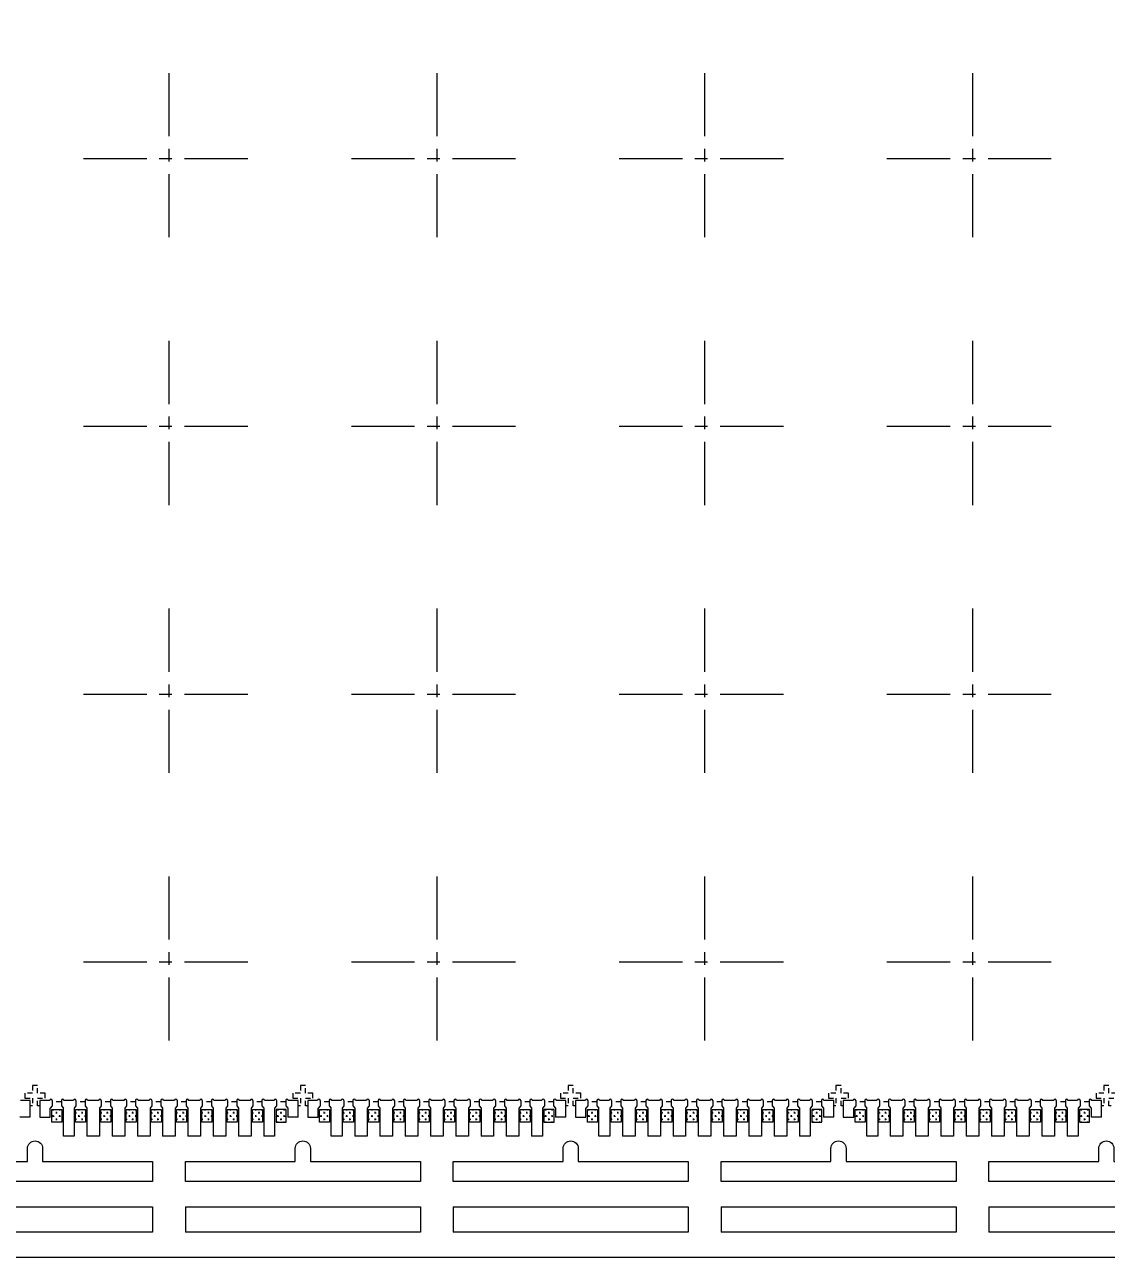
# Model space of a CAD drawing. Header units: millimetres. Extents: x 4544 to 5081, y 1539 to 1788.
# Drawn here: x 4921.99 to 4943.4, y 1685.62 to 1710.02 of the extents above; entities that cross this region are included whole.
import ezdxf

# ---------------------------------------------------------------- set-up
doc = ezdxf.new("R2010")
doc.units = ezdxf.units.MM
doc.linetypes.add('CENTER', pattern=[2, 1.25, -0.25, 0.25, -0.25])
doc.linetypes.add('HIDDEN', pattern=[0.375, 0.25, -0.125])
for name, color, linetype in [('1D', 4, 'Continuous'), ('2D', 4, 'Continuous'), ('PKG', 2, 'Continuous'), ('PLATING', 3, 'Continuous'), ('中心线', 1, 'CENTER')]:
    doc.layers.add(name, color=color, linetype=linetype)
pattern_1 = [(0, (379.11542, 12.401424), (0.0635, 0.0635), [0.03175, -0.09525]), (90, (379.131296, 12.38555), (-0.0635, 0.0635), [0.03175, -0.09525])]
pattern_2 = [(0, (384.41542, 12.401424), (0.0635, 0.0635), [0.03175, -0.09525]), (90, (384.431296, 12.38555), (-0.0635, 0.0635), [0.03175, -0.09525])]
pattern_3 = [(0, (389.71542, 12.401424), (0.0635, 0.0635), [0.03175, -0.09525]), (90, (389.731296, 12.38555), (-0.0635, 0.0635), [0.03175, -0.09525])]
pattern_4 = [(0, (395.01542, 12.401424), (0.0635, 0.0635), [0.03175, -0.09525]), (90, (395.031296, 12.38555), (-0.0635, 0.0635), [0.03175, -0.09525])]

msp = doc.modelspace()

# ---------------------------------------------------------------- hatches: boundary and pattern name
at = {"layer": 'PLATING', "lineweight": 5}
h = msp.add_hatch(dxfattribs=at)
h.set_pattern_fill('CROSS', color=3, scale=0.01)
h.set_pattern_definition(pattern_1)
h.paths.add_polyline_path([(4922.7257, 1688.5479), (4922.5257, 1688.5479), (4922.5257, 1688.2979), (4922.7257, 1688.2979)])
h = msp.add_hatch(dxfattribs=at)
h.set_pattern_fill('CROSS', color=3, scale=0.01)
h.set_pattern_definition(pattern_1)
h.paths.add_polyline_path([(4923.1957, 1688.5479), (4922.9957, 1688.5479), (4922.9957, 1688.2979), (4923.1957, 1688.2979)])
h = msp.add_hatch(dxfattribs=at)
h.set_pattern_fill('CROSS', color=3, scale=0.01)
h.set_pattern_definition([(0, (379.61542, 12.401424), (0.0635, 0.0635), [0.03175, -0.09525]), (90, (379.631296, 12.38555), (-0.0635, 0.0635), [0.03175, -0.09525])])
h.paths.add_polyline_path([(4923.6957, 1688.5479), (4923.4957, 1688.5479), (4923.4957, 1688.2979), (4923.6957, 1688.2979)])
h = msp.add_hatch(dxfattribs=at)
h.set_pattern_fill('CROSS', color=3, scale=0.01)
h.set_pattern_definition([(0, (380.11542, 12.401424), (0.0635, 0.0635), [0.03175, -0.09525]), (90, (380.131296, 12.38555), (-0.0635, 0.0635), [0.03175, -0.09525])])
h.paths.add_polyline_path([(4924.1957, 1688.5479), (4923.9957, 1688.5479), (4923.9957, 1688.2979), (4924.1957, 1688.2979)])
h = msp.add_hatch(dxfattribs=at)
h.set_pattern_fill('CROSS', color=3, scale=0.01)
h.set_pattern_definition([(0, (380.61542, 12.401424), (0.0635, 0.0635), [0.03175, -0.09525]), (90, (380.631296, 12.38555), (-0.0635, 0.0635), [0.03175, -0.09525])])
h.paths.add_polyline_path([(4924.6957, 1688.5479), (4924.4957, 1688.5479), (4924.4957, 1688.2979), (4924.6957, 1688.2979)])
h = msp.add_hatch(dxfattribs=at)
h.set_pattern_fill('CROSS', color=3, scale=0.01)
h.set_pattern_definition([(0, (381.11542, 12.401424), (0.0635, 0.0635), [0.03175, -0.09525]), (90, (381.131296, 12.38555), (-0.0635, 0.0635), [0.03175, -0.09525])])
h.paths.add_polyline_path([(4925.1957, 1688.5479), (4924.9957, 1688.5479), (4924.9957, 1688.2979), (4925.1957, 1688.2979)])
h = msp.add_hatch(dxfattribs=at)
h.set_pattern_fill('CROSS', color=3, scale=0.01)
h.set_pattern_definition([(0, (381.61542, 12.401424), (0.0635, 0.0635), [0.03175, -0.09525]), (90, (381.631296, 12.38555), (-0.0635, 0.0635), [0.03175, -0.09525])])
h.paths.add_polyline_path([(4925.6957, 1688.5479), (4925.4957, 1688.5479), (4925.4957, 1688.2979), (4925.6957, 1688.2979)])
h = msp.add_hatch(dxfattribs=at)
h.set_pattern_fill('CROSS', color=3, scale=0.01)
h.set_pattern_definition([(0, (382.11542, 12.401424), (0.0635, 0.0635), [0.03175, -0.09525]), (90, (382.131296, 12.38555), (-0.0635, 0.0635), [0.03175, -0.09525])])
h.paths.add_polyline_path([(4926.1957, 1688.5479), (4925.9957, 1688.5479), (4925.9957, 1688.2979), (4926.1957, 1688.2979)])
h = msp.add_hatch(dxfattribs=at)
h.set_pattern_fill('CROSS', color=3, scale=0.01)
h.set_pattern_definition([(0, (382.61542, 12.401424), (0.0635, 0.0635), [0.03175, -0.09525]), (90, (382.631296, 12.38555), (-0.0635, 0.0635), [0.03175, -0.09525])])
h.paths.add_polyline_path([(4926.6957, 1688.5479), (4926.4957, 1688.5479), (4926.4957, 1688.2979), (4926.6957, 1688.2979)])
h = msp.add_hatch(dxfattribs=at)
h.set_pattern_fill('CROSS', color=3, scale=0.01)
h.set_pattern_definition(pattern_1)
h.paths.add_polyline_path([(4927.1657, 1688.5479), (4926.9657, 1688.5479), (4926.9657, 1688.2979), (4927.1657, 1688.2979)])
h = msp.add_hatch(dxfattribs=at)
h.set_pattern_fill('CROSS', color=3, scale=0.01)
h.set_pattern_definition(pattern_2)
h.paths.add_polyline_path([(4928.0257, 1688.5479), (4927.8257, 1688.5479), (4927.8257, 1688.2979), (4928.0257, 1688.2979)])
h = msp.add_hatch(dxfattribs=at)
h.set_pattern_fill('CROSS', color=3, scale=0.01)
h.set_pattern_definition(pattern_2)
h.paths.add_polyline_path([(4928.4957, 1688.5479), (4928.2957, 1688.5479), (4928.2957, 1688.2979), (4928.4957, 1688.2979)])
h = msp.add_hatch(dxfattribs=at)
h.set_pattern_fill('CROSS', color=3, scale=0.01)
h.set_pattern_definition([(0, (384.91542, 12.401424), (0.0635, 0.0635), [0.03175, -0.09525]), (90, (384.931296, 12.38555), (-0.0635, 0.0635), [0.03175, -0.09525])])
h.paths.add_polyline_path([(4928.9957, 1688.5479), (4928.7957, 1688.5479), (4928.7957, 1688.2979), (4928.9957, 1688.2979)])
h = msp.add_hatch(dxfattribs=at)
h.set_pattern_fill('CROSS', color=3, scale=0.01)
h.set_pattern_definition([(0, (385.41542, 12.401424), (0.0635, 0.0635), [0.03175, -0.09525]), (90, (385.431296, 12.38555), (-0.0635, 0.0635), [0.03175, -0.09525])])
h.paths.add_polyline_path([(4929.4957, 1688.5479), (4929.2957, 1688.5479), (4929.2957, 1688.2979), (4929.4957, 1688.2979)])
h = msp.add_hatch(dxfattribs=at)
h.set_pattern_fill('CROSS', color=3, scale=0.01)
h.set_pattern_definition([(0, (385.91542, 12.401424), (0.0635, 0.0635), [0.03175, -0.09525]), (90, (385.931296, 12.38555), (-0.0635, 0.0635), [0.03175, -0.09525])])
h.paths.add_polyline_path([(4929.9957, 1688.5479), (4929.7957, 1688.5479), (4929.7957, 1688.2979), (4929.9957, 1688.2979)])
h = msp.add_hatch(dxfattribs=at)
h.set_pattern_fill('CROSS', color=3, scale=0.01)
h.set_pattern_definition([(0, (386.41542, 12.401424), (0.0635, 0.0635), [0.03175, -0.09525]), (90, (386.431296, 12.38555), (-0.0635, 0.0635), [0.03175, -0.09525])])
h.paths.add_polyline_path([(4930.4957, 1688.5479), (4930.2957, 1688.5479), (4930.2957, 1688.2979), (4930.4957, 1688.2979)])
h = msp.add_hatch(dxfattribs=at)
h.set_pattern_fill('CROSS', color=3, scale=0.01)
h.set_pattern_definition([(0, (386.91542, 12.401424), (0.0635, 0.0635), [0.03175, -0.09525]), (90, (386.931296, 12.38555), (-0.0635, 0.0635), [0.03175, -0.09525])])
h.paths.add_polyline_path([(4930.9957, 1688.5479), (4930.7957, 1688.5479), (4930.7957, 1688.2979), (4930.9957, 1688.2979)])
h = msp.add_hatch(dxfattribs=at)
h.set_pattern_fill('CROSS', color=3, scale=0.01)
h.set_pattern_definition([(0, (387.41542, 12.401424), (0.0635, 0.0635), [0.03175, -0.09525]), (90, (387.431296, 12.38555), (-0.0635, 0.0635), [0.03175, -0.09525])])
h.paths.add_polyline_path([(4931.4957, 1688.5479), (4931.2957, 1688.5479), (4931.2957, 1688.2979), (4931.4957, 1688.2979)])
h = msp.add_hatch(dxfattribs=at)
h.set_pattern_fill('CROSS', color=3, scale=0.01)
h.set_pattern_definition([(0, (387.91542, 12.401424), (0.0635, 0.0635), [0.03175, -0.09525]), (90, (387.931296, 12.38555), (-0.0635, 0.0635), [0.03175, -0.09525])])
h.paths.add_polyline_path([(4931.9957, 1688.5479), (4931.7957, 1688.5479), (4931.7957, 1688.2979), (4931.9957, 1688.2979)])
h = msp.add_hatch(dxfattribs=at)
h.set_pattern_fill('CROSS', color=3, scale=0.01)
h.set_pattern_definition(pattern_2)
h.paths.add_polyline_path([(4932.4657, 1688.5479), (4932.2657, 1688.5479), (4932.2657, 1688.2979), (4932.4657, 1688.2979)])
h = msp.add_hatch(dxfattribs=at)
h.set_pattern_fill('CROSS', color=3, scale=0.01)
h.set_pattern_definition(pattern_3)
h.paths.add_polyline_path([(4933.3257, 1688.5479), (4933.1257, 1688.5479), (4933.1257, 1688.2979), (4933.3257, 1688.2979)])
h = msp.add_hatch(dxfattribs=at)
h.set_pattern_fill('CROSS', color=3, scale=0.01)
h.set_pattern_definition(pattern_3)
h.paths.add_polyline_path([(4933.7957, 1688.5479), (4933.5957, 1688.5479), (4933.5957, 1688.2979), (4933.7957, 1688.2979)])
h = msp.add_hatch(dxfattribs=at)
h.set_pattern_fill('CROSS', color=3, scale=0.01)
h.set_pattern_definition([(0, (390.21542, 12.401424), (0.0635, 0.0635), [0.03175, -0.09525]), (90, (390.231296, 12.38555), (-0.0635, 0.0635), [0.03175, -0.09525])])
h.paths.add_polyline_path([(4934.2957, 1688.5479), (4934.0957, 1688.5479), (4934.0957, 1688.2979), (4934.2957, 1688.2979)])
h = msp.add_hatch(dxfattribs=at)
h.set_pattern_fill('CROSS', color=3, scale=0.01)
h.set_pattern_definition([(0, (390.71542, 12.401424), (0.0635, 0.0635), [0.03175, -0.09525]), (90, (390.731296, 12.38555), (-0.0635, 0.0635), [0.03175, -0.09525])])
h.paths.add_polyline_path([(4934.7957, 1688.5479), (4934.5957, 1688.5479), (4934.5957, 1688.2979), (4934.7957, 1688.2979)])
h = msp.add_hatch(dxfattribs=at)
h.set_pattern_fill('CROSS', color=3, scale=0.01)
h.set_pattern_definition([(0, (391.21542, 12.401424), (0.0635, 0.0635), [0.03175, -0.09525]), (90, (391.231296, 12.38555), (-0.0635, 0.0635), [0.03175, -0.09525])])
h.paths.add_polyline_path([(4935.2957, 1688.5479), (4935.0957, 1688.5479), (4935.0957, 1688.2979), (4935.2957, 1688.2979)])
h = msp.add_hatch(dxfattribs=at)
h.set_pattern_fill('CROSS', color=3, scale=0.01)
h.set_pattern_definition([(0, (391.71542, 12.401424), (0.0635, 0.0635), [0.03175, -0.09525]), (90, (391.731296, 12.38555), (-0.0635, 0.0635), [0.03175, -0.09525])])
h.paths.add_polyline_path([(4935.7957, 1688.5479), (4935.5957, 1688.5479), (4935.5957, 1688.2979), (4935.7957, 1688.2979)])
h = msp.add_hatch(dxfattribs=at)
h.set_pattern_fill('CROSS', color=3, scale=0.01)
h.set_pattern_definition([(0, (392.21542, 12.401424), (0.0635, 0.0635), [0.03175, -0.09525]), (90, (392.231296, 12.38555), (-0.0635, 0.0635), [0.03175, -0.09525])])
h.paths.add_polyline_path([(4936.2957, 1688.5479), (4936.0957, 1688.5479), (4936.0957, 1688.2979), (4936.2957, 1688.2979)])
h = msp.add_hatch(dxfattribs=at)
h.set_pattern_fill('CROSS', color=3, scale=0.01)
h.set_pattern_definition([(0, (392.71542, 12.401424), (0.0635, 0.0635), [0.03175, -0.09525]), (90, (392.731296, 12.38555), (-0.0635, 0.0635), [0.03175, -0.09525])])
h.paths.add_polyline_path([(4936.7957, 1688.5479), (4936.5957, 1688.5479), (4936.5957, 1688.2979), (4936.7957, 1688.2979)])
h = msp.add_hatch(dxfattribs=at)
h.set_pattern_fill('CROSS', color=3, scale=0.01)
h.set_pattern_definition([(0, (393.21542, 12.401424), (0.0635, 0.0635), [0.03175, -0.09525]), (90, (393.231296, 12.38555), (-0.0635, 0.0635), [0.03175, -0.09525])])
h.paths.add_polyline_path([(4937.2957, 1688.5479), (4937.0957, 1688.5479), (4937.0957, 1688.2979), (4937.2957, 1688.2979)])
h = msp.add_hatch(dxfattribs=at)
h.set_pattern_fill('CROSS', color=3, scale=0.01)
h.set_pattern_definition(pattern_3)
h.paths.add_polyline_path([(4937.7657, 1688.5479), (4937.5657, 1688.5479), (4937.5657, 1688.2979), (4937.7657, 1688.2979)])
h = msp.add_hatch(dxfattribs=at)
h.set_pattern_fill('CROSS', color=3, scale=0.01)
h.set_pattern_definition(pattern_4)
h.paths.add_polyline_path([(4938.6257, 1688.5479), (4938.4257, 1688.5479), (4938.4257, 1688.2979), (4938.6257, 1688.2979)])
h = msp.add_hatch(dxfattribs=at)
h.set_pattern_fill('CROSS', color=3, scale=0.01)
h.set_pattern_definition(pattern_4)
h.paths.add_polyline_path([(4939.0957, 1688.5479), (4938.8957, 1688.5479), (4938.8957, 1688.2979), (4939.0957, 1688.2979)])
h = msp.add_hatch(dxfattribs=at)
h.set_pattern_fill('CROSS', color=3, scale=0.01)
h.set_pattern_definition([(0, (395.51542, 12.401424), (0.0635, 0.0635), [0.03175, -0.09525]), (90, (395.531296, 12.38555), (-0.0635, 0.0635), [0.03175, -0.09525])])
h.paths.add_polyline_path([(4939.5957, 1688.5479), (4939.3957, 1688.5479), (4939.3957, 1688.2979), (4939.5957, 1688.2979)])
h = msp.add_hatch(dxfattribs=at)
h.set_pattern_fill('CROSS', color=3, scale=0.01)
h.set_pattern_definition([(0, (396.01542, 12.401424), (0.0635, 0.0635), [0.03175, -0.09525]), (90, (396.031296, 12.38555), (-0.0635, 0.0635), [0.03175, -0.09525])])
h.paths.add_polyline_path([(4940.0957, 1688.5479), (4939.8957, 1688.5479), (4939.8957, 1688.2979), (4940.0957, 1688.2979)])
h = msp.add_hatch(dxfattribs=at)
h.set_pattern_fill('CROSS', color=3, scale=0.01)
h.set_pattern_definition([(0, (396.51542, 12.401424), (0.0635, 0.0635), [0.03175, -0.09525]), (90, (396.531296, 12.38555), (-0.0635, 0.0635), [0.03175, -0.09525])])
h.paths.add_polyline_path([(4940.5957, 1688.5479), (4940.3957, 1688.5479), (4940.3957, 1688.2979), (4940.5957, 1688.2979)])
h = msp.add_hatch(dxfattribs=at)
h.set_pattern_fill('CROSS', color=3, scale=0.01)
h.set_pattern_definition([(0, (397.01542, 12.401424), (0.0635, 0.0635), [0.03175, -0.09525]), (90, (397.031296, 12.38555), (-0.0635, 0.0635), [0.03175, -0.09525])])
h.paths.add_polyline_path([(4941.0957, 1688.5479), (4940.8957, 1688.5479), (4940.8957, 1688.2979), (4941.0957, 1688.2979)])
h = msp.add_hatch(dxfattribs=at)
h.set_pattern_fill('CROSS', color=3, scale=0.01)
h.set_pattern_definition([(0, (397.51542, 12.401424), (0.0635, 0.0635), [0.03175, -0.09525]), (90, (397.531296, 12.38555), (-0.0635, 0.0635), [0.03175, -0.09525])])
h.paths.add_polyline_path([(4941.5957, 1688.5479), (4941.3957, 1688.5479), (4941.3957, 1688.2979), (4941.5957, 1688.2979)])
h = msp.add_hatch(dxfattribs=at)
h.set_pattern_fill('CROSS', color=3, scale=0.01)
h.set_pattern_definition([(0, (398.01542, 12.401424), (0.0635, 0.0635), [0.03175, -0.09525]), (90, (398.031296, 12.38555), (-0.0635, 0.0635), [0.03175, -0.09525])])
h.paths.add_polyline_path([(4942.0957, 1688.5479), (4941.8957, 1688.5479), (4941.8957, 1688.2979), (4942.0957, 1688.2979)])
h = msp.add_hatch(dxfattribs=at)
h.set_pattern_fill('CROSS', color=3, scale=0.01)
h.set_pattern_definition([(0, (398.51542, 12.401424), (0.0635, 0.0635), [0.03175, -0.09525]), (90, (398.531296, 12.38555), (-0.0635, 0.0635), [0.03175, -0.09525])])
h.paths.add_polyline_path([(4942.5957, 1688.5479), (4942.3957, 1688.5479), (4942.3957, 1688.2979), (4942.5957, 1688.2979)])
h = msp.add_hatch(dxfattribs=at)
h.set_pattern_fill('CROSS', color=3, scale=0.01)
h.set_pattern_definition(pattern_4)
h.paths.add_polyline_path([(4943.0657, 1688.5479), (4942.8657, 1688.5479), (4942.8657, 1688.2979), (4943.0657, 1688.2979)])

# ---------------------------------------------------------------- linework, layer by layer
at = {"lineweight": 5}
for p, q in [((4922.5357, 1688.7279), (4922.5357, 1688.6229)), ((4922.7157, 1688.7279), (4922.7157, 1688.6229)), ((4923.0057, 1688.7279), (4923.0057, 1688.6229)), ((4923.1857, 1688.7279), (4923.1857, 1688.6229)), ((4923.5057, 1688.7279), (4923.5057, 1688.6229)), ((4923.6857, 1688.7279), (4923.6857, 1688.6229)), ((4924.0057, 1688.7279), (4924.0057, 1688.6229)), ((4924.1857, 1688.7279), (4924.1857, 1688.6229)), ((4924.5057, 1688.7279), (4924.5057, 1688.6229)), ((4924.6857, 1688.7279), (4924.6857, 1688.6229)), ((4925.0057, 1688.7279), (4925.0057, 1688.6229)), ((4925.1857, 1688.7279), (4925.1857, 1688.6229)), ((4925.5057, 1688.7279), (4925.5057, 1688.6229)), ((4925.6857, 1688.7279), (4925.6857, 1688.6229)), ((4926.0057, 1688.7279), (4926.0057, 1688.6229)), ((4926.1857, 1688.7279), (4926.1857, 1688.6229)), ((4926.5057, 1688.7279), (4926.5057, 1688.6229)), ((4926.6857, 1688.7279), (4926.6857, 1688.6229)), ((4926.9757, 1688.7279), (4926.9757, 1688.6229)), ((4927.1557, 1688.7279), (4927.1557, 1688.6229)), ((4927.8357, 1688.7279), (4927.8357, 1688.6229)), ((4928.0157, 1688.7279), (4928.0157, 1688.6229)), ((4928.3057, 1688.7279), (4928.3057, 1688.6229)), ((4928.4857, 1688.7279), (4928.4857, 1688.6229)), ((4928.8057, 1688.7279), (4928.8057, 1688.6229)), ((4928.9857, 1688.7279), (4928.9857, 1688.6229)), ((4929.3057, 1688.7279), (4929.3057, 1688.6229)), ((4929.4857, 1688.7279), (4929.4857, 1688.6229)), ((4929.8057, 1688.7279), (4929.8057, 1688.6229)), ((4929.9857, 1688.7279), (4929.9857, 1688.6229)), ((4930.3057, 1688.7279), (4930.3057, 1688.6229)), ((4930.4857, 1688.7279), (4930.4857, 1688.6229)), ((4930.8057, 1688.7279), (4930.8057, 1688.6229)), ((4930.9857, 1688.7279), (4930.9857, 1688.6229)), ((4931.3057, 1688.7279), (4931.3057, 1688.6229)), ((4931.4857, 1688.7279), (4931.4857, 1688.6229)), ((4931.8057, 1688.7279), (4931.8057, 1688.6229)), ((4931.9857, 1688.7279), (4931.9857, 1688.6229)), ((4932.2757, 1688.7279), (4932.2757, 1688.6229)), ((4932.4557, 1688.7279), (4932.4557, 1688.6229)), ((4933.1357, 1688.7279), (4933.1357, 1688.6229)), ((4933.3157, 1688.7279), (4933.3157, 1688.6229)), ((4933.6057, 1688.7279), (4933.6057, 1688.6229)), ((4933.7857, 1688.7279), (4933.7857, 1688.6229)), ((4934.1057, 1688.7279), (4934.1057, 1688.6229)), ((4934.2857, 1688.7279), (4934.2857, 1688.6229)), ((4934.6057, 1688.7279), (4934.6057, 1688.6229)), ((4934.7857, 1688.7279), (4934.7857, 1688.6229)), ((4935.1057, 1688.7279), (4935.1057, 1688.6229)), ((4935.2857, 1688.7279), (4935.2857, 1688.6229)), ((4935.6057, 1688.7279), (4935.6057, 1688.6229)), ((4935.7857, 1688.7279), (4935.7857, 1688.6229)), ((4936.1057, 1688.7279), (4936.1057, 1688.6229)), ((4936.2857, 1688.7279), (4936.2857, 1688.6229)), ((4936.6057, 1688.7279), (4936.6057, 1688.6229)), ((4936.7857, 1688.7279), (4936.7857, 1688.6229)), ((4937.1057, 1688.7279), (4937.1057, 1688.6229)), ((4937.2857, 1688.7279), (4937.2857, 1688.6229)), ((4937.5757, 1688.7279), (4937.5757, 1688.6229)), ((4937.7557, 1688.7279), (4937.7557, 1688.6229)), ((4938.4357, 1688.7279), (4938.4357, 1688.6229)), ((4938.6157, 1688.7279), (4938.6157, 1688.6229)), ((4938.9057, 1688.7279), (4938.9057, 1688.6229)), ((4939.0857, 1688.7279), (4939.0857, 1688.6229)), ((4939.4057, 1688.7279), (4939.4057, 1688.6229)), ((4939.5857, 1688.7279), (4939.5857, 1688.6229)), ((4939.9057, 1688.7279), (4939.9057, 1688.6229)), ((4940.0857, 1688.7279), (4940.0857, 1688.6229)), ((4940.4057, 1688.7279), (4940.4057, 1688.6229)), ((4940.5857, 1688.7279), (4940.5857, 1688.6229)), ((4940.9057, 1688.7279), (4940.9057, 1688.6229)), ((4941.0857, 1688.7279), (4941.0857, 1688.6229)), ((4941.4057, 1688.7279), (4941.4057, 1688.6229)), ((4941.5857, 1688.7279), (4941.5857, 1688.6229)), ((4941.9057, 1688.7279), (4941.9057, 1688.6229)), ((4942.0857, 1688.7279), (4942.0857, 1688.6229)), ((4942.4057, 1688.7279), (4942.4057, 1688.6229)), ((4942.5857, 1688.7279), (4942.5857, 1688.6229)), ((4942.8757, 1688.7279), (4942.8757, 1688.6229)), ((4943.0557, 1688.7279), (4943.0557, 1688.6229)), ((4922.5357, 1688.6229), (4922.4957, 1688.5729)), ((4922.4957, 1688.3979), (4922.4957, 1688.5729)), ((4922.7157, 1688.6229), (4922.7557, 1688.5729)), ((4922.7557, 1688.0229), (4922.7557, 1688.5729)), ((4923.0057, 1688.6229), (4922.9707, 1688.5729)), ((4922.9707, 1688.5729), (4922.9707, 1688.0229)), ((4923.1857, 1688.6229), (4923.2207, 1688.5729)), ((4923.2207, 1688.5729), (4923.2207, 1688.0229)), ((4923.5057, 1688.6229), (4923.4707, 1688.5729)), ((4923.4707, 1688.5729), (4923.4707, 1688.0229)), ((4923.6857, 1688.6229), (4923.7207, 1688.5729)), ((4923.7207, 1688.5729), (4923.7207, 1688.0229)), ((4924.0057, 1688.6229), (4923.9707, 1688.5729)), ((4923.9707, 1688.5729), (4923.9707, 1688.0229)), ((4924.1857, 1688.6229), (4924.2207, 1688.5729)), ((4924.2207, 1688.5729), (4924.2207, 1688.0229)), ((4924.5057, 1688.6229), (4924.4707, 1688.5729)), ((4924.4707, 1688.5729), (4924.4707, 1688.0229)), ((4924.6857, 1688.6229), (4924.7207, 1688.5729)), ((4924.7207, 1688.5729), (4924.7207, 1688.0229)), ((4925.0057, 1688.6229), (4924.9707, 1688.5729)), ((4924.9707, 1688.5729), (4924.9707, 1688.0229)), ((4925.1857, 1688.6229), (4925.2207, 1688.5729)), ((4925.2207, 1688.5729), (4925.2207, 1688.0229)), ((4925.5057, 1688.6229), (4925.4707, 1688.5729)), ((4925.4707, 1688.5729), (4925.4707, 1688.0229)), ((4925.6857, 1688.6229), (4925.7207, 1688.5729)), ((4925.7207, 1688.5729), (4925.7207, 1688.0229)), ((4926.0057, 1688.6229), (4925.9707, 1688.5729)), ((4925.9707, 1688.5729), (4925.9707, 1688.0229)), ((4926.1857, 1688.6229), (4926.2207, 1688.5729)), ((4926.2207, 1688.5729), (4926.2207, 1688.0229)), ((4926.5057, 1688.6229), (4926.4707, 1688.5729)), ((4926.4707, 1688.5729), (4926.4707, 1688.0229)), ((4926.6857, 1688.6229), (4926.7207, 1688.5729)), ((4926.7207, 1688.5729), (4926.7207, 1688.0229)), ((4926.9757, 1688.6229), (4926.9357, 1688.5729)), ((4926.9357, 1688.5729), (4926.9357, 1688.0229)), ((4927.1557, 1688.6229), (4927.1957, 1688.5729)), ((4927.1957, 1688.5729), (4927.1957, 1688.3979)), ((4927.8357, 1688.6229), (4927.7957, 1688.5729)), ((4927.7957, 1688.3979), (4927.7957, 1688.5729)), ((4928.0157, 1688.6229), (4928.0557, 1688.5729)), ((4928.0557, 1688.0229), (4928.0557, 1688.5729)), ((4928.3057, 1688.6229), (4928.2707, 1688.5729)), ((4928.2707, 1688.5729), (4928.2707, 1688.0229)), ((4928.4857, 1688.6229), (4928.5207, 1688.5729)), ((4928.5207, 1688.5729), (4928.5207, 1688.0229)), ((4928.8057, 1688.6229), (4928.7707, 1688.5729)), ((4928.7707, 1688.5729), (4928.7707, 1688.0229)), ((4928.9857, 1688.6229), (4929.0207, 1688.5729)), ((4929.0207, 1688.5729), (4929.0207, 1688.0229)), ((4929.3057, 1688.6229), (4929.2707, 1688.5729)), ((4929.2707, 1688.5729), (4929.2707, 1688.0229)), ((4929.4857, 1688.6229), (4929.5207, 1688.5729)), ((4929.5207, 1688.5729), (4929.5207, 1688.0229)), ((4929.8057, 1688.6229), (4929.7707, 1688.5729)), ((4929.7707, 1688.5729), (4929.7707, 1688.0229)), ((4929.9857, 1688.6229), (4930.0207, 1688.5729)), ((4930.0207, 1688.5729), (4930.0207, 1688.0229)), ((4930.3057, 1688.6229), (4930.2707, 1688.5729)), ((4930.2707, 1688.5729), (4930.2707, 1688.0229)), ((4930.4857, 1688.6229), (4930.5207, 1688.5729)), ((4930.5207, 1688.5729), (4930.5207, 1688.0229)), ((4930.8057, 1688.6229), (4930.7707, 1688.5729)), ((4930.7707, 1688.5729), (4930.7707, 1688.0229)), ((4930.9857, 1688.6229), (4931.0207, 1688.5729)), ((4931.0207, 1688.5729), (4931.0207, 1688.0229)), ((4931.3057, 1688.6229), (4931.2707, 1688.5729)), ((4931.2707, 1688.5729), (4931.2707, 1688.0229)), ((4931.4857, 1688.6229), (4931.5207, 1688.5729)), ((4931.5207, 1688.5729), (4931.5207, 1688.0229)), ((4931.8057, 1688.6229), (4931.7707, 1688.5729)), ((4931.7707, 1688.5729), (4931.7707, 1688.0229)), ((4931.9857, 1688.6229), (4932.0207, 1688.5729)), ((4932.0207, 1688.5729), (4932.0207, 1688.0229)), ((4932.2757, 1688.6229), (4932.2357, 1688.5729)), ((4932.2357, 1688.5729), (4932.2357, 1688.0229)), ((4932.4557, 1688.6229), (4932.4957, 1688.5729)), ((4932.4957, 1688.5729), (4932.4957, 1688.3979)), ((4933.1357, 1688.6229), (4933.0957, 1688.5729)), ((4933.0957, 1688.3979), (4933.0957, 1688.5729)), ((4933.3157, 1688.6229), (4933.3557, 1688.5729)), ((4933.3557, 1688.0229), (4933.3557, 1688.5729)), ((4933.6057, 1688.6229), (4933.5707, 1688.5729)), ((4933.5707, 1688.5729), (4933.5707, 1688.0229)), ((4933.7857, 1688.6229), (4933.8207, 1688.5729)), ((4933.8207, 1688.5729), (4933.8207, 1688.0229)), ((4934.1057, 1688.6229), (4934.0707, 1688.5729)), ((4934.0707, 1688.5729), (4934.0707, 1688.0229)), ((4934.2857, 1688.6229), (4934.3207, 1688.5729)), ((4934.3207, 1688.5729), (4934.3207, 1688.0229)), ((4934.6057, 1688.6229), (4934.5707, 1688.5729)), ((4934.5707, 1688.5729), (4934.5707, 1688.0229)), ((4934.7857, 1688.6229), (4934.8207, 1688.5729)), ((4934.8207, 1688.5729), (4934.8207, 1688.0229)), ((4935.1057, 1688.6229), (4935.0707, 1688.5729)), ((4935.0707, 1688.5729), (4935.0707, 1688.0229)), ((4935.2857, 1688.6229), (4935.3207, 1688.5729)), ((4935.3207, 1688.5729), (4935.3207, 1688.0229)), ((4935.6057, 1688.6229), (4935.5707, 1688.5729)), ((4935.5707, 1688.5729), (4935.5707, 1688.0229)), ((4935.7857, 1688.6229), (4935.8207, 1688.5729)), ((4935.8207, 1688.5729), (4935.8207, 1688.0229)), ((4936.1057, 1688.6229), (4936.0707, 1688.5729)), ((4936.0707, 1688.5729), (4936.0707, 1688.0229)), ((4936.2857, 1688.6229), (4936.3207, 1688.5729)), ((4936.3207, 1688.5729), (4936.3207, 1688.0229)), ((4936.6057, 1688.6229), (4936.5707, 1688.5729)), ((4936.5707, 1688.5729), (4936.5707, 1688.0229)), ((4936.7857, 1688.6229), (4936.8207, 1688.5729)), ((4936.8207, 1688.5729), (4936.8207, 1688.0229)), ((4937.1057, 1688.6229), (4937.0707, 1688.5729)), ((4937.0707, 1688.5729), (4937.0707, 1688.0229)), ((4937.2857, 1688.6229), (4937.3207, 1688.5729)), ((4937.3207, 1688.5729), (4937.3207, 1688.0229)), ((4937.5757, 1688.6229), (4937.5357, 1688.5729)), ((4937.5357, 1688.5729), (4937.5357, 1688.0229)), ((4937.7557, 1688.6229), (4937.7957, 1688.5729)), ((4937.7957, 1688.5729), (4937.7957, 1688.3979)), ((4938.4357, 1688.6229), (4938.3957, 1688.5729)), ((4938.3957, 1688.3979), (4938.3957, 1688.5729)), ((4938.6157, 1688.6229), (4938.6557, 1688.5729)), ((4938.6557, 1688.0229), (4938.6557, 1688.5729)), ((4938.9057, 1688.6229), (4938.8707, 1688.5729)), ((4938.8707, 1688.5729), (4938.8707, 1688.0229)), ((4939.0857, 1688.6229), (4939.1207, 1688.5729)), ((4939.1207, 1688.5729), (4939.1207, 1688.0229)), ((4939.4057, 1688.6229), (4939.3707, 1688.5729)), ((4939.3707, 1688.5729), (4939.3707, 1688.0229)), ((4939.5857, 1688.6229), (4939.6207, 1688.5729)), ((4939.6207, 1688.5729), (4939.6207, 1688.0229)), ((4939.9057, 1688.6229), (4939.8707, 1688.5729)), ((4939.8707, 1688.5729), (4939.8707, 1688.0229)), ((4940.0857, 1688.6229), (4940.1207, 1688.5729)), ((4940.1207, 1688.5729), (4940.1207, 1688.0229)), ((4940.4057, 1688.6229), (4940.3707, 1688.5729)), ((4940.3707, 1688.5729), (4940.3707, 1688.0229)), ((4940.5857, 1688.6229), (4940.6207, 1688.5729)), ((4940.6207, 1688.5729), (4940.6207, 1688.0229)), ((4940.9057, 1688.6229), (4940.8707, 1688.5729)), ((4940.8707, 1688.5729), (4940.8707, 1688.0229)), ((4941.0857, 1688.6229), (4941.1207, 1688.5729)), ((4941.1207, 1688.5729), (4941.1207, 1688.0229)), ((4941.4057, 1688.6229), (4941.3707, 1688.5729)), ((4941.3707, 1688.5729), (4941.3707, 1688.0229)), ((4941.5857, 1688.6229), (4941.6207, 1688.5729)), ((4941.6207, 1688.5729), (4941.6207, 1688.0229)), ((4941.9057, 1688.6229), (4941.8707, 1688.5729)), ((4941.8707, 1688.5729), (4941.8707, 1688.0229)), ((4942.0857, 1688.6229), (4942.1207, 1688.5729)), ((4942.1207, 1688.5729), (4942.1207, 1688.0229)), ((4942.4057, 1688.6229), (4942.3707, 1688.5729)), ((4942.3707, 1688.5729), (4942.3707, 1688.0229)), ((4942.5857, 1688.6229), (4942.6207, 1688.5729)), ((4942.6207, 1688.5729), (4942.6207, 1688.0229)), ((4942.8757, 1688.6229), (4942.8357, 1688.5729)), ((4942.8357, 1688.5729), (4942.8357, 1688.0229)), ((4943.0557, 1688.6229), (4943.0957, 1688.5729)), ((4943.0957, 1688.5729), (4943.0957, 1688.3979)), ((4922.1007, 1688.3979), (4921.8957, 1688.3979)), ((4922.2907, 1688.3979), (4922.4957, 1688.3979)), ((4927.4007, 1688.3979), (4927.1957, 1688.3979)), ((4927.5907, 1688.3979), (4927.7957, 1688.3979)), ((4932.7007, 1688.3979), (4932.4957, 1688.3979)), ((4932.8907, 1688.3979), (4933.0957, 1688.3979)), ((4938.0007, 1688.3979), (4937.7957, 1688.3979)), ((4938.1907, 1688.3979), (4938.3957, 1688.3979)), ((4943.3007, 1688.3979), (4943.0957, 1688.3979)), ((4922.9707, 1688.0229), (4922.7557, 1688.0229)), ((4923.4707, 1688.0229), (4923.2207, 1688.0229)), ((4923.9707, 1688.0229), (4923.7207, 1688.0229)), ((4924.4707, 1688.0229), (4924.2207, 1688.0229)), ((4924.9707, 1688.0229), (4924.7207, 1688.0229)), ((4925.4707, 1688.0229), (4925.2207, 1688.0229)), ((4925.9707, 1688.0229), (4925.7207, 1688.0229)), ((4926.4707, 1688.0229), (4926.2207, 1688.0229)), ((4926.9357, 1688.0229), (4926.7207, 1688.0229)), ((4928.2707, 1688.0229), (4928.0557, 1688.0229)), ((4928.7707, 1688.0229), (4928.5207, 1688.0229)), ((4929.2707, 1688.0229), (4929.0207, 1688.0229)), ((4929.7707, 1688.0229), (4929.5207, 1688.0229)), ((4930.2707, 1688.0229), (4930.0207, 1688.0229)), ((4930.7707, 1688.0229), (4930.5207, 1688.0229)), ((4931.2707, 1688.0229), (4931.0207, 1688.0229)), ((4931.7707, 1688.0229), (4931.5207, 1688.0229)), ((4932.2357, 1688.0229), (4932.0207, 1688.0229)), ((4933.5707, 1688.0229), (4933.3557, 1688.0229)), ((4934.0707, 1688.0229), (4933.8207, 1688.0229)), ((4934.5707, 1688.0229), (4934.3207, 1688.0229)), ((4935.0707, 1688.0229), (4934.8207, 1688.0229)), ((4935.5707, 1688.0229), (4935.3207, 1688.0229)), ((4936.0707, 1688.0229), (4935.8207, 1688.0229)), ((4936.5707, 1688.0229), (4936.3207, 1688.0229)), ((4937.0707, 1688.0229), (4936.8207, 1688.0229)), ((4937.5357, 1688.0229), (4937.3207, 1688.0229)), ((4938.8707, 1688.0229), (4938.6557, 1688.0229)), ((4939.3707, 1688.0229), (4939.1207, 1688.0229)), ((4939.8707, 1688.0229), (4939.6207, 1688.0229)), ((4940.3707, 1688.0229), (4940.1207, 1688.0229)), ((4940.8707, 1688.0229), (4940.6207, 1688.0229)), ((4941.3707, 1688.0229), (4941.1207, 1688.0229)), ((4941.8707, 1688.0229), (4941.6207, 1688.0229)), ((4942.3707, 1688.0229), (4942.1207, 1688.0229)), ((4942.8357, 1688.0229), (4942.6207, 1688.0229)), ((4924.5207, 1686.6229), (4924.5207, 1686.1229)), ((4925.1707, 1686.6229), (4925.1707, 1686.1229)), ((4929.8207, 1686.6229), (4929.8207, 1686.1229)), ((4930.4707, 1686.6229), (4930.4707, 1686.1229)), ((4935.1207, 1686.6229), (4935.1207, 1686.1229)), ((4935.7707, 1686.6229), (4935.7707, 1686.1229)), ((4940.4207, 1686.6229), (4940.4207, 1686.1229)), ((4941.0707, 1686.6229), (4941.0707, 1686.1229))]:
    msp.add_line(p, q, dxfattribs=at)
for points in [[(4922.1007, 1688.3979), (4922.1007, 1688.7279), (4921.9057, 1688.7279)], [(4922.4857, 1688.7279), (4922.2907, 1688.7279), (4922.2907, 1688.3979)], [(4922.9557, 1688.7279), (4922.7657, 1688.7279)], [(4923.4557, 1688.7279), (4923.2357, 1688.7279)], [(4923.9557, 1688.7279), (4923.7357, 1688.7279)], [(4924.4557, 1688.7279), (4924.2357, 1688.7279)], [(4924.9557, 1688.7279), (4924.7357, 1688.7279)], [(4925.4557, 1688.7279), (4925.2357, 1688.7279)], [(4925.9557, 1688.7279), (4925.7357, 1688.7279)], [(4926.4557, 1688.7279), (4926.2357, 1688.7279)], [(4926.9257, 1688.7279), (4926.7357, 1688.7279)], [(4927.4007, 1688.3979), (4927.4007, 1688.7279), (4927.2057, 1688.7279)], [(4927.7857, 1688.7279), (4927.5907, 1688.7279), (4927.5907, 1688.3979)], [(4928.2557, 1688.7279), (4928.0657, 1688.7279)], [(4928.7557, 1688.7279), (4928.5357, 1688.7279)], [(4929.2557, 1688.7279), (4929.0357, 1688.7279)], [(4929.7557, 1688.7279), (4929.5357, 1688.7279)], [(4930.2557, 1688.7279), (4930.0357, 1688.7279)], [(4930.7557, 1688.7279), (4930.5357, 1688.7279)], [(4931.2557, 1688.7279), (4931.0357, 1688.7279)], [(4931.7557, 1688.7279), (4931.5357, 1688.7279)], [(4932.2257, 1688.7279), (4932.0357, 1688.7279)], [(4932.7007, 1688.3979), (4932.7007, 1688.7279), (4932.5057, 1688.7279)], [(4933.0857, 1688.7279), (4932.8907, 1688.7279), (4932.8907, 1688.3979)], [(4933.5557, 1688.7279), (4933.3657, 1688.7279)], [(4934.0557, 1688.7279), (4933.8357, 1688.7279)], [(4934.5557, 1688.7279), (4934.3357, 1688.7279)], [(4935.0557, 1688.7279), (4934.8357, 1688.7279)], [(4935.5557, 1688.7279), (4935.3357, 1688.7279)], [(4936.0557, 1688.7279), (4935.8357, 1688.7279)], [(4936.5557, 1688.7279), (4936.3357, 1688.7279)], [(4937.0557, 1688.7279), (4936.8357, 1688.7279)], [(4937.5257, 1688.7279), (4937.3357, 1688.7279)], [(4938.0007, 1688.3979), (4938.0007, 1688.7279), (4937.8057, 1688.7279)], [(4938.3857, 1688.7279), (4938.1907, 1688.7279), (4938.1907, 1688.3979)], [(4938.8557, 1688.7279), (4938.6657, 1688.7279)], [(4939.3557, 1688.7279), (4939.1357, 1688.7279)], [(4939.8557, 1688.7279), (4939.6357, 1688.7279)], [(4940.3557, 1688.7279), (4940.1357, 1688.7279)], [(4940.8557, 1688.7279), (4940.6357, 1688.7279)], [(4941.3557, 1688.7279), (4941.1357, 1688.7279)], [(4941.8557, 1688.7279), (4941.6357, 1688.7279)], [(4942.3557, 1688.7279), (4942.1357, 1688.7279)], [(4942.8257, 1688.7279), (4942.6357, 1688.7279)], [(4943.3007, 1688.3979), (4943.3007, 1688.7279), (4943.1057, 1688.7279)], [(4919.8707, 1686.6229), (4924.5207, 1686.6229)], [(4925.1707, 1686.6229), (4929.8207, 1686.6229)], [(4930.4707, 1686.6229), (4935.1207, 1686.6229)], [(4935.7707, 1686.6229), (4940.4207, 1686.6229)], [(4941.0707, 1686.6229), (4945.7207, 1686.6229)], [(4924.5207, 1686.1229), (4919.8707, 1686.1229)], [(4929.8207, 1686.1229), (4925.1707, 1686.1229)], [(4935.1207, 1686.1229), (4930.4707, 1686.1229)], [(4940.4207, 1686.1229), (4935.7707, 1686.1229)], [(4945.7207, 1686.1229), (4941.0707, 1686.1229)]]:
    msp.add_lwpolyline(points, dxfattribs=at)
for points in [[(4922.0457, 1687.7779, -1), (4922.3457, 1687.7779), (4922.3457, 1687.5229), (4924.5207, 1687.5229), (4924.5207, 1687.1229), (4919.8707, 1687.1229), (4919.8707, 1687.5229), (4922.0457, 1687.5229)], [(4927.3457, 1687.7779, -1), (4927.6457, 1687.7779), (4927.6457, 1687.5229), (4929.8207, 1687.5229), (4929.8207, 1687.1229), (4925.1707, 1687.1229), (4925.1707, 1687.5229), (4927.3457, 1687.5229)], [(4932.6457, 1687.7779, -1), (4932.9457, 1687.7779), (4932.9457, 1687.5229), (4935.1207, 1687.5229), (4935.1207, 1687.1229), (4930.4707, 1687.1229), (4930.4707, 1687.5229), (4932.6457, 1687.5229)], [(4937.9457, 1687.7779, -1), (4938.2457, 1687.7779), (4938.2457, 1687.5229), (4940.4207, 1687.5229), (4940.4207, 1687.1229), (4935.7707, 1687.1229), (4935.7707, 1687.5229), (4937.9457, 1687.5229)], [(4943.2457, 1687.7779, -1), (4943.5457, 1687.7779), (4943.5457, 1687.5229), (4945.7207, 1687.5229), (4945.7207, 1687.1229), (4941.0707, 1687.1229), (4941.0707, 1687.5229), (4943.2457, 1687.5229)]]:
    msp.add_lwpolyline(points, format="xyb", close=True, dxfattribs=at)
for centre, start in [((4922.5107, 1688.7279), 0), ((4922.7407, 1688.7279), 360), ((4922.9807, 1688.7279), 360), ((4923.2107, 1688.7279), 360), ((4923.4807, 1688.7279), 360), ((4923.7107, 1688.7279), 360), ((4923.9807, 1688.7279), 360), ((4924.2107, 1688.7279), 360), ((4924.4807, 1688.7279), 360), ((4924.7107, 1688.7279), 360), ((4924.9807, 1688.7279), 360), ((4925.2107, 1688.7279), 360), ((4925.4807, 1688.7279), 360), ((4925.7107, 1688.7279), 360), ((4925.9807, 1688.7279), 360), ((4926.2107, 1688.7279), 360), ((4926.4807, 1688.7279), 360), ((4926.7107, 1688.7279), 360), ((4926.9507, 1688.7279), 360), ((4927.1807, 1688.7279), 360), ((4927.8107, 1688.7279), 0), ((4928.0407, 1688.7279), 360), ((4928.2807, 1688.7279), 360), ((4928.5107, 1688.7279), 360), ((4928.7807, 1688.7279), 360), ((4929.0107, 1688.7279), 360), ((4929.2807, 1688.7279), 360), ((4929.5107, 1688.7279), 360), ((4929.7807, 1688.7279), 360), ((4930.0107, 1688.7279), 360), ((4930.2807, 1688.7279), 360), ((4930.5107, 1688.7279), 360), ((4930.7807, 1688.7279), 360), ((4931.0107, 1688.7279), 360), ((4931.2807, 1688.7279), 360), ((4931.5107, 1688.7279), 360), ((4931.7807, 1688.7279), 360), ((4932.0107, 1688.7279), 360), ((4932.2507, 1688.7279), 360), ((4932.4807, 1688.7279), 360), ((4933.1107, 1688.7279), 0), ((4933.3407, 1688.7279), 360), ((4933.5807, 1688.7279), 360), ((4933.8107, 1688.7279), 360), ((4934.0807, 1688.7279), 360), ((4934.3107, 1688.7279), 360), ((4934.5807, 1688.7279), 360), ((4934.8107, 1688.7279), 360), ((4935.0807, 1688.7279), 360), ((4935.3107, 1688.7279), 360), ((4935.5807, 1688.7279), 360), ((4935.8107, 1688.7279), 360), ((4936.0807, 1688.7279), 360), ((4936.3107, 1688.7279), 360), ((4936.5807, 1688.7279), 360), ((4936.8107, 1688.7279), 360), ((4937.0807, 1688.7279), 360), ((4937.3107, 1688.7279), 360), ((4937.5507, 1688.7279), 360), ((4937.7807, 1688.7279), 360), ((4938.4107, 1688.7279), 0), ((4938.6407, 1688.7279), 360), ((4938.8807, 1688.7279), 360), ((4939.1107, 1688.7279), 360), ((4939.3807, 1688.7279), 360), ((4939.6107, 1688.7279), 360), ((4939.8807, 1688.7279), 360), ((4940.1107, 1688.7279), 360), ((4940.3807, 1688.7279), 360), ((4940.6107, 1688.7279), 360), ((4940.8807, 1688.7279), 360), ((4941.1107, 1688.7279), 360), ((4941.3807, 1688.7279), 360), ((4941.6107, 1688.7279), 360), ((4941.8807, 1688.7279), 360), ((4942.1107, 1688.7279), 360), ((4942.3807, 1688.7279), 360), ((4942.6107, 1688.7279), 360), ((4942.8507, 1688.7279), 360), ((4943.0807, 1688.7279), 360)]:
    msp.add_arc(centre, 0.025, start, 180, dxfattribs=at)
at = {"layer": '1D', "color": 4, "linetype": 'HIDDEN', "lineweight": 5, "ltscale": 0.3}
for points in [[(4922.7157, 1688.7029), (4922.5357, 1688.7029)], [(4923.1857, 1688.7029), (4923.0057, 1688.7029)], [(4923.6857, 1688.7029), (4923.5057, 1688.7029)], [(4924.1857, 1688.7029), (4924.0057, 1688.7029)], [(4924.6857, 1688.7029), (4924.5057, 1688.7029)], [(4925.1857, 1688.7029), (4925.0057, 1688.7029)], [(4925.6857, 1688.7029), (4925.5057, 1688.7029)], [(4926.1857, 1688.7029), (4926.0057, 1688.7029)], [(4926.6857, 1688.7029), (4926.5057, 1688.7029)], [(4927.1557, 1688.7029), (4926.9757, 1688.7029)], [(4928.0157, 1688.7029), (4927.8357, 1688.7029)], [(4928.4857, 1688.7029), (4928.3057, 1688.7029)], [(4928.9857, 1688.7029), (4928.8057, 1688.7029)], [(4929.4857, 1688.7029), (4929.3057, 1688.7029)], [(4929.9857, 1688.7029), (4929.8057, 1688.7029)], [(4930.4857, 1688.7029), (4930.3057, 1688.7029)], [(4930.9857, 1688.7029), (4930.8057, 1688.7029)], [(4931.4857, 1688.7029), (4931.3057, 1688.7029)], [(4931.9857, 1688.7029), (4931.8057, 1688.7029)], [(4932.4557, 1688.7029), (4932.2757, 1688.7029)], [(4933.3157, 1688.7029), (4933.1357, 1688.7029)], [(4933.7857, 1688.7029), (4933.6057, 1688.7029)], [(4934.2857, 1688.7029), (4934.1057, 1688.7029)], [(4934.7857, 1688.7029), (4934.6057, 1688.7029)], [(4935.2857, 1688.7029), (4935.1057, 1688.7029)], [(4935.7857, 1688.7029), (4935.6057, 1688.7029)], [(4936.2857, 1688.7029), (4936.1057, 1688.7029)], [(4936.7857, 1688.7029), (4936.6057, 1688.7029)], [(4937.2857, 1688.7029), (4937.1057, 1688.7029)], [(4937.7557, 1688.7029), (4937.5757, 1688.7029)], [(4938.6157, 1688.7029), (4938.4357, 1688.7029)], [(4939.0857, 1688.7029), (4938.9057, 1688.7029)], [(4939.5857, 1688.7029), (4939.4057, 1688.7029)], [(4940.0857, 1688.7029), (4939.9057, 1688.7029)], [(4940.5857, 1688.7029), (4940.4057, 1688.7029)], [(4941.0857, 1688.7029), (4940.9057, 1688.7029)], [(4941.5857, 1688.7029), (4941.4057, 1688.7029)], [(4942.0857, 1688.7029), (4941.9057, 1688.7029)], [(4942.5857, 1688.7029), (4942.4057, 1688.7029)], [(4943.0557, 1688.7029), (4942.8757, 1688.7029)]]:
    msp.add_lwpolyline(points, dxfattribs=at)
at = {"layer": '2D', "color": 4, "linetype": 'HIDDEN', "lineweight": 5, "ltscale": 0.3}
for points in [[(4922.2907, 1688.6229), (4922.2457, 1688.6229), (4922.2457, 1688.7729), (4922.3957, 1688.7729), (4922.3957, 1688.8729), (4922.2457, 1688.8729), (4922.2457, 1689.0229), (4922.1457, 1689.0229), (4922.1457, 1688.8729), (4921.9957, 1688.8729), (4921.9957, 1688.7729), (4922.1457, 1688.7729), (4922.1457, 1688.6229), (4922.1007, 1688.6229)], [(4927.5907, 1688.6229), (4927.5457, 1688.6229), (4927.5457, 1688.7729), (4927.6957, 1688.7729), (4927.6957, 1688.8729), (4927.5457, 1688.8729), (4927.5457, 1689.0229), (4927.4457, 1689.0229), (4927.4457, 1688.8729), (4927.2957, 1688.8729), (4927.2957, 1688.7729), (4927.4457, 1688.7729), (4927.4457, 1688.6229), (4927.4007, 1688.6229)], [(4932.8907, 1688.6229), (4932.8457, 1688.6229), (4932.8457, 1688.7729), (4932.9957, 1688.7729), (4932.9957, 1688.8729), (4932.8457, 1688.8729), (4932.8457, 1689.0229), (4932.7457, 1689.0229), (4932.7457, 1688.8729), (4932.5957, 1688.8729), (4932.5957, 1688.7729), (4932.7457, 1688.7729), (4932.7457, 1688.6229), (4932.7007, 1688.6229)], [(4938.1907, 1688.6229), (4938.1457, 1688.6229), (4938.1457, 1688.7729), (4938.2957, 1688.7729), (4938.2957, 1688.8729), (4938.1457, 1688.8729), (4938.1457, 1689.0229), (4938.0457, 1689.0229), (4938.0457, 1688.8729), (4937.8957, 1688.8729), (4937.8957, 1688.7729), (4938.0457, 1688.7729), (4938.0457, 1688.6229), (4938.0007, 1688.6229)], [(4943.4907, 1688.6229), (4943.4457, 1688.6229), (4943.4457, 1688.7729), (4943.5957, 1688.7729), (4943.5957, 1688.8729), (4943.4457, 1688.8729), (4943.4457, 1689.0229), (4943.3457, 1689.0229), (4943.3457, 1688.8729), (4943.1957, 1688.8729), (4943.1957, 1688.7729), (4943.3457, 1688.7729), (4943.3457, 1688.6229), (4943.3007, 1688.6229)]]:
    msp.add_lwpolyline(points, dxfattribs=at)
at = {"layer": 'PKG', "color": 1, "lineweight": 5}
msp.add_lwpolyline([(4959.2957, 1685.6229), (4887.2957, 1685.6229), (4887.2957, 1755.6229), (4959.2957, 1755.6229)], dxfattribs=at)
at = {"layer": 'PLATING', "lineweight": 5}
for points in [[(4922.5257, 1688.5479), (4922.7257, 1688.5479), (4922.7257, 1688.2979), (4922.5257, 1688.2979)], [(4922.9957, 1688.5479), (4923.1957, 1688.5479), (4923.1957, 1688.2979), (4922.9957, 1688.2979)], [(4923.4957, 1688.5479), (4923.6957, 1688.5479), (4923.6957, 1688.2979), (4923.4957, 1688.2979)], [(4923.9957, 1688.5479), (4924.1957, 1688.5479), (4924.1957, 1688.2979), (4923.9957, 1688.2979)], [(4924.4957, 1688.5479), (4924.6957, 1688.5479), (4924.6957, 1688.2979), (4924.4957, 1688.2979)], [(4924.9957, 1688.5479), (4925.1957, 1688.5479), (4925.1957, 1688.2979), (4924.9957, 1688.2979)], [(4925.4957, 1688.5479), (4925.6957, 1688.5479), (4925.6957, 1688.2979), (4925.4957, 1688.2979)], [(4925.9957, 1688.5479), (4926.1957, 1688.5479), (4926.1957, 1688.2979), (4925.9957, 1688.2979)], [(4926.4957, 1688.5479), (4926.6957, 1688.5479), (4926.6957, 1688.2979), (4926.4957, 1688.2979)], [(4927.1657, 1688.5479), (4926.9657, 1688.5479), (4926.9657, 1688.2979), (4927.1657, 1688.2979)], [(4927.8257, 1688.5479), (4928.0257, 1688.5479), (4928.0257, 1688.2979), (4927.8257, 1688.2979)], [(4928.2957, 1688.5479), (4928.4957, 1688.5479), (4928.4957, 1688.2979), (4928.2957, 1688.2979)], [(4928.7957, 1688.5479), (4928.9957, 1688.5479), (4928.9957, 1688.2979), (4928.7957, 1688.2979)], [(4929.2957, 1688.5479), (4929.4957, 1688.5479), (4929.4957, 1688.2979), (4929.2957, 1688.2979)], [(4929.7957, 1688.5479), (4929.9957, 1688.5479), (4929.9957, 1688.2979), (4929.7957, 1688.2979)], [(4930.2957, 1688.5479), (4930.4957, 1688.5479), (4930.4957, 1688.2979), (4930.2957, 1688.2979)], [(4930.7957, 1688.5479), (4930.9957, 1688.5479), (4930.9957, 1688.2979), (4930.7957, 1688.2979)], [(4931.2957, 1688.5479), (4931.4957, 1688.5479), (4931.4957, 1688.2979), (4931.2957, 1688.2979)], [(4931.7957, 1688.5479), (4931.9957, 1688.5479), (4931.9957, 1688.2979), (4931.7957, 1688.2979)], [(4932.4657, 1688.5479), (4932.2657, 1688.5479), (4932.2657, 1688.2979), (4932.4657, 1688.2979)], [(4933.1257, 1688.5479), (4933.3257, 1688.5479), (4933.3257, 1688.2979), (4933.1257, 1688.2979)], [(4933.5957, 1688.5479), (4933.7957, 1688.5479), (4933.7957, 1688.2979), (4933.5957, 1688.2979)], [(4934.0957, 1688.5479), (4934.2957, 1688.5479), (4934.2957, 1688.2979), (4934.0957, 1688.2979)], [(4934.5957, 1688.5479), (4934.7957, 1688.5479), (4934.7957, 1688.2979), (4934.5957, 1688.2979)], [(4935.0957, 1688.5479), (4935.2957, 1688.5479), (4935.2957, 1688.2979), (4935.0957, 1688.2979)], [(4935.5957, 1688.5479), (4935.7957, 1688.5479), (4935.7957, 1688.2979), (4935.5957, 1688.2979)], [(4936.0957, 1688.5479), (4936.2957, 1688.5479), (4936.2957, 1688.2979), (4936.0957, 1688.2979)], [(4936.5957, 1688.5479), (4936.7957, 1688.5479), (4936.7957, 1688.2979), (4936.5957, 1688.2979)], [(4937.0957, 1688.5479), (4937.2957, 1688.5479), (4937.2957, 1688.2979), (4937.0957, 1688.2979)], [(4937.7657, 1688.5479), (4937.5657, 1688.5479), (4937.5657, 1688.2979), (4937.7657, 1688.2979)], [(4938.4257, 1688.5479), (4938.6257, 1688.5479), (4938.6257, 1688.2979), (4938.4257, 1688.2979)], [(4938.8957, 1688.5479), (4939.0957, 1688.5479), (4939.0957, 1688.2979), (4938.8957, 1688.2979)], [(4939.3957, 1688.5479), (4939.5957, 1688.5479), (4939.5957, 1688.2979), (4939.3957, 1688.2979)], [(4939.8957, 1688.5479), (4940.0957, 1688.5479), (4940.0957, 1688.2979), (4939.8957, 1688.2979)], [(4940.3957, 1688.5479), (4940.5957, 1688.5479), (4940.5957, 1688.2979), (4940.3957, 1688.2979)], [(4940.8957, 1688.5479), (4941.0957, 1688.5479), (4941.0957, 1688.2979), (4940.8957, 1688.2979)], [(4941.3957, 1688.5479), (4941.5957, 1688.5479), (4941.5957, 1688.2979), (4941.3957, 1688.2979)], [(4941.8957, 1688.5479), (4942.0957, 1688.5479), (4942.0957, 1688.2979), (4941.8957, 1688.2979)], [(4942.3957, 1688.5479), (4942.5957, 1688.5479), (4942.5957, 1688.2979), (4942.3957, 1688.2979)], [(4943.0657, 1688.5479), (4942.8657, 1688.5479), (4942.8657, 1688.2979), (4943.0657, 1688.2979)]]:
    msp.add_lwpolyline(points, close=True, dxfattribs=at)
at = {"layer": '中心线', "linetype": 'CENTER', "lineweight": 5}
for p, q in [((4924.8457, 1709.0636), (4924.8457, 1705.6821)), ((4930.1457, 1709.0636), (4930.1457, 1705.6821)), ((4935.4457, 1709.0636), (4935.4457, 1705.6821)), ((4940.7457, 1709.0636), (4940.7457, 1705.6821)), ((4923.1549, 1707.3729), (4926.5364, 1707.3729)), ((4928.4549, 1707.3729), (4931.8364, 1707.3729)), ((4933.7549, 1707.3729), (4937.1364, 1707.3729)), ((4939.0549, 1707.3729), (4942.4364, 1707.3729)), ((4924.8457, 1703.7636), (4924.8457, 1700.3821)), ((4930.1457, 1703.7636), (4930.1457, 1700.3821)), ((4935.4457, 1703.7636), (4935.4457, 1700.3821)), ((4940.7457, 1703.7636), (4940.7457, 1700.3821)), ((4923.1549, 1702.0729), (4926.5364, 1702.0729)), ((4928.4549, 1702.0729), (4931.8364, 1702.0729)), ((4933.7549, 1702.0729), (4937.1364, 1702.0729)), ((4939.0549, 1702.0729), (4942.4364, 1702.0729)), ((4924.8457, 1698.4636), (4924.8457, 1695.0821)), ((4930.1457, 1698.4636), (4930.1457, 1695.0821)), ((4935.4457, 1698.4636), (4935.4457, 1695.0821)), ((4940.7457, 1698.4636), (4940.7457, 1695.0821)), ((4923.1549, 1696.7729), (4926.5364, 1696.7729)), ((4928.4549, 1696.7729), (4931.8364, 1696.7729)), ((4933.7549, 1696.7729), (4937.1364, 1696.7729)), ((4939.0549, 1696.7729), (4942.4364, 1696.7729)), ((4924.8457, 1693.1636), (4924.8457, 1689.7821)), ((4930.1457, 1693.1636), (4930.1457, 1689.7821)), ((4935.4457, 1693.1636), (4935.4457, 1689.7821)), ((4940.7457, 1693.1636), (4940.7457, 1689.7821)), ((4923.1549, 1691.4729), (4926.5364, 1691.4729)), ((4928.4549, 1691.4729), (4931.8364, 1691.4729)), ((4933.7549, 1691.4729), (4937.1364, 1691.4729)), ((4939.0549, 1691.4729), (4942.4364, 1691.4729))]:
    msp.add_line(p, q, dxfattribs=at)

doc.saveas('drawing.dxf')
